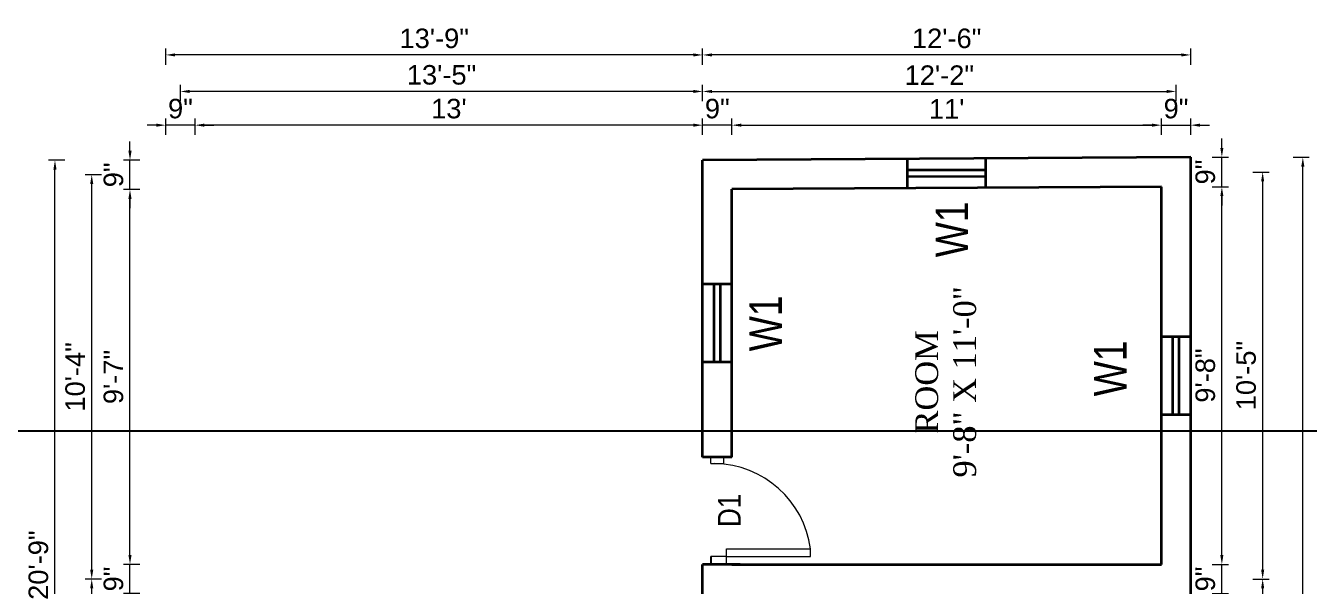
# Model space of a CAD drawing. Header units: inches. Extents: x 0 to 383786, y -43792 to 0.
# Drawn here: x 357552.7 to 357947.3, y -40665.7 to -40493.2 of the extents above; entities that cross this region are included whole.
import ezdxf

# ---------------------------------------------------------------- set-up
doc = ezdxf.new("R2010")
doc.units = ezdxf.units.IN
doc.header["$LTSCALE"] = 2
doc.header["$MEASUREMENT"] = 0
doc.header["$PDMODE"] = 34
doc.layers.get('0').update_dxf_attribs({"linetype": 'CONTINUOUS'})
doc.layers.get('DEFPOINTS').update_dxf_attribs({"color": 141, "linetype": 'CONTINUOUS'})
for name, color, linetype, lineweight in [('dimension', 160, 'CONTINUOUS', 15), ('door', 20, 'CONTINUOUS', 35), ('steps', 253, 'CONTINUOUS', 20), ('truss', 1, 'CONTINUOUS', 25)]:
    doc.layers.add(name, color=color, linetype=linetype, lineweight=lineweight)
doc.styles.add('Lettring Text', font='arial.ttf')
doc.styles.get("Standard").update_dxf_attribs({"font": 'ARIALN.TTF'})
doc.dimstyles.new('Copy of Standard', dxfattribs={"dimtxt": 6, "dimasz": 2.875, "dimexe": 2, "dimexo": 4, "dimgap": 2, "dimtad": 1, "dimdec": 0, "dimrnd": 1, "dimzin": 0, "dimdsep": 46, "dimlunit": 4, "dimtxsty": 'Lettring Text', "dimcen": 0.1, "dimclrd": 7, "dimclre": 7, "dimclrt": 7, "dimazin": 0, "dimtfac": 0.645, "dimtdec": 0, "dimtmove": 1, "dimatfit": 0, "dimfxl": 3, "dimfxlon": 1, "dimtfillclr": 256, "dimtolj": 1, "dimtzin": 0, "dimlwd": -1, "dimlwe": -1, "dimarcsym": 2})

# ---------------------------------------------------------------- blocks, each defined once
blk = doc.blocks.new('*D282')
at = {"layer": 'DEFPOINTS', "color": 0, "ltscale": 0.5, "transparency": 16777216}
for p in [(357910.8, -40658.92), (357920.39, -40658.92), (357901.8, -40667.92)]:
    blk.add_point(p, dxfattribs=at)
at = {"layer": 'steps', "color": 7, "ltscale": 0.5, "transparency": 16777216}
for p, q in [((357920.39, -40656.05), (357920.39, -40653.17)), ((357917.39, -40658.92), (357922.39, -40658.92)), ((357920.39, -40667.92), (357920.39, -40658.92)), ((357917.39, -40667.92), (357922.39, -40667.92)), ((357920.39, -40670.8), (357920.39, -40673.67))]:
    blk.add_line(p, q, dxfattribs=at)
for points in [[(357919.91, -40656.05), (357920.86, -40656.05), (357920.39, -40658.92)], [(357919.91, -40670.8), (357920.86, -40670.8), (357920.39, -40667.92)]]:
    blk.add_solid(points, dxfattribs=at)
at = {"layer": 'steps', "color": 7, "ltscale": 0.5, "transparency": 16777216, "insert": (357915.32, -40663.42), "char_height": 6, "attachment_point": 5, "rotation": 90, "style": 'Lettring Text'}
blk.add_mtext('\\A1;9"', dxfattribs=at)
blk = doc.blocks.new('*D283')
at = {"layer": 'DEFPOINTS', "color": 0, "ltscale": 0.5, "transparency": 16777216}
for p in [(357901.8, -40542.78), (357920.39, -40542.78), (357910.8, -40658.92)]:
    blk.add_point(p, dxfattribs=at)
at = {"layer": 'steps', "color": 7, "ltscale": 0.5, "transparency": 16777216}
for p, q in [((357917.39, -40542.78), (357922.39, -40542.78)), ((357920.39, -40656.05), (357920.39, -40545.66)), ((357917.39, -40658.92), (357922.39, -40658.92))]:
    blk.add_line(p, q, dxfattribs=at)
for points in [[(357919.91, -40545.66), (357920.86, -40545.66), (357920.39, -40542.78)], [(357919.91, -40656.05), (357920.86, -40656.05), (357920.39, -40658.92)]]:
    blk.add_solid(points, dxfattribs=at)
at = {"layer": 'steps', "color": 7, "ltscale": 0.5, "transparency": 16777216, "insert": (357915.32, -40600.85), "char_height": 6, "attachment_point": 5, "rotation": 90, "style": 'Lettring Text'}
blk.add_mtext('\\A1;9\'-8"', dxfattribs=at)
blk = doc.blocks.new('*D284')
at = {"layer": 'DEFPOINTS', "color": 0, "ltscale": 0.5, "transparency": 16777216}
for p in [(357910.8, -40533.73), (357920.39, -40533.73), (357901.8, -40542.78)]:
    blk.add_point(p, dxfattribs=at)
at = {"layer": 'steps', "color": 7, "ltscale": 0.5, "transparency": 16777216}
for p, q in [((357920.39, -40530.85), (357920.39, -40527.98)), ((357917.39, -40533.73), (357922.39, -40533.73)), ((357920.39, -40542.78), (357920.39, -40533.73)), ((357917.39, -40542.78), (357922.39, -40542.78)), ((357920.39, -40545.66), (357920.39, -40548.53))]:
    blk.add_line(p, q, dxfattribs=at)
for points in [[(357919.91, -40530.85), (357920.86, -40530.85), (357920.39, -40533.73)], [(357919.91, -40545.66), (357920.86, -40545.66), (357920.39, -40542.78)]]:
    blk.add_solid(points, dxfattribs=at)
at = {"layer": 'steps', "color": 7, "ltscale": 0.5, "transparency": 16777216, "insert": (357915.32, -40538.26), "char_height": 6, "attachment_point": 5, "rotation": 90, "style": 'Lettring Text'}
blk.add_mtext('\\A1;9"', dxfattribs=at)
blk = doc.blocks.new('*D286')
at = {"layer": 'DEFPOINTS', "color": 0, "ltscale": 0.5, "transparency": 16777216}
for p in [(357906.3, -40663.42), (357932.93, -40663.42), (357906.3, -40788.21)]:
    blk.add_point(p, dxfattribs=at)
at = {"layer": 'steps', "color": 7, "ltscale": 0.5, "transparency": 16777216}
for p, q in [((357929.93, -40663.42), (357934.93, -40663.42)), ((357932.93, -40785.34), (357932.93, -40666.3)), ((357929.93, -40788.21), (357934.93, -40788.21))]:
    blk.add_line(p, q, dxfattribs=at)
for points in [[(357932.45, -40666.3), (357933.4, -40666.3), (357932.93, -40663.42)], [(357932.45, -40785.34), (357933.4, -40785.34), (357932.93, -40788.21)]]:
    blk.add_solid(points, dxfattribs=at)
at = {"layer": 'steps', "color": 7, "ltscale": 0.5, "transparency": 16777216, "insert": (357927.86, -40725.82), "char_height": 6, "attachment_point": 5, "rotation": 90, "style": 'Lettring Text'}
blk.add_mtext('\\A1;10\'-5"', dxfattribs=at)
blk = doc.blocks.new('*D287')
at = {"layer": 'DEFPOINTS', "color": 0, "ltscale": 0.5, "transparency": 16777216}
for p in [(357906.3, -40538.28), (357932.93, -40538.28), (357906.3, -40663.42)]:
    blk.add_point(p, dxfattribs=at)
at = {"layer": 'steps', "color": 7, "ltscale": 0.5, "transparency": 16777216}
for p, q in [((357929.93, -40538.28), (357934.93, -40538.28)), ((357932.93, -40660.55), (357932.93, -40541.16)), ((357929.93, -40663.42), (357934.93, -40663.42))]:
    blk.add_line(p, q, dxfattribs=at)
for points in [[(357932.45, -40541.16), (357933.4, -40541.16), (357932.93, -40538.28)], [(357932.45, -40660.55), (357933.4, -40660.55), (357932.93, -40663.42)]]:
    blk.add_solid(points, dxfattribs=at)
at = {"layer": 'steps', "color": 7, "ltscale": 0.5, "transparency": 16777216, "insert": (357927.86, -40600.85), "char_height": 6, "attachment_point": 5, "rotation": 90, "style": 'Lettring Text'}
blk.add_mtext('\\A1;10\'-5"', dxfattribs=at)
blk = doc.blocks.new('*D288')
at = {"layer": 'DEFPOINTS', "color": 0, "ltscale": 0.5, "transparency": 16777216}
for p in [(357910.8, -40533.73), (357945.27, -40533.73), (357910.8, -40916.28)]:
    blk.add_point(p, dxfattribs=at)
at = {"layer": 'steps', "color": 7, "ltscale": 0.5, "transparency": 16777216}
for p, q in [((357942.27, -40533.73), (357947.27, -40533.73)), ((357945.27, -40913.41), (357945.27, -40536.6)), ((357942.27, -40916.28), (357947.27, -40916.28))]:
    blk.add_line(p, q, dxfattribs=at)
for points in [[(357944.79, -40536.6), (357945.75, -40536.6), (357945.27, -40533.73)], [(357944.79, -40913.41), (357945.75, -40913.41), (357945.27, -40916.28)]]:
    blk.add_solid(points, dxfattribs=at)
at = {"layer": 'steps', "color": 7, "ltscale": 0.5, "transparency": 16777216, "insert": (357940.21, -40725.01), "char_height": 6, "attachment_point": 5, "rotation": 90, "style": 'Lettring Text'}
blk.add_mtext('\\A1;31\'-11"', dxfattribs=at)
blk = doc.blocks.new('*D297')
at = {"layer": 'DEFPOINTS', "color": 0, "ltscale": 0.5, "transparency": 16777216}
for p in [(357906.3, -40513.48), (357760.8, -40534.62), (357906.3, -40538.28)]:
    blk.add_point(p, dxfattribs=at)
at = {"layer": 'steps', "color": 7, "ltscale": 0.5, "transparency": 16777216}
for p, q in [((357760.8, -40516.48), (357760.8, -40511.48)), ((357906.3, -40516.48), (357906.3, -40511.48)), ((357763.67, -40513.48), (357903.42, -40513.48))]:
    blk.add_line(p, q, dxfattribs=at)
for points in [[(357763.67, -40513), (357763.67, -40513.96), (357760.8, -40513.48)], [(357903.42, -40513), (357903.42, -40513.96), (357906.3, -40513.48)]]:
    blk.add_solid(points, dxfattribs=at)
at = {"layer": 'steps', "color": 7, "ltscale": 0.5, "transparency": 16777216, "insert": (357833.55, -40508.47), "char_height": 6, "attachment_point": 5, "style": 'Lettring Text'}
blk.add_mtext('\\A1;12\'-2"', dxfattribs=at)
blk = doc.blocks.new('*D298')
at = {"layer": 'DEFPOINTS', "color": 0, "ltscale": 0.5, "transparency": 16777216}
for p in [(357901.8, -40523.85), (357901.8, -40542.78), (357769.8, -40543.63)]:
    blk.add_point(p, dxfattribs=at)
at = {"layer": 'steps', "color": 7, "ltscale": 0.5, "transparency": 16777216}
for p, q in [((357769.8, -40526.85), (357769.8, -40521.85)), ((357901.8, -40526.85), (357901.8, -40521.85)), ((357772.67, -40523.85), (357898.92, -40523.85))]:
    blk.add_line(p, q, dxfattribs=at)
for points in [[(357772.67, -40523.37), (357772.67, -40524.33), (357769.8, -40523.85)], [(357898.92, -40523.37), (357898.92, -40524.33), (357901.8, -40523.85)]]:
    blk.add_solid(points, dxfattribs=at)
at = {"layer": 'steps', "color": 7, "ltscale": 0.5, "transparency": 16777216, "insert": (357835.8, -40518.84), "char_height": 6, "attachment_point": 5, "style": 'Lettring Text'}
blk.add_mtext("\\A1;11'", dxfattribs=at)
blk = doc.blocks.new('*D299')
at = {"layer": 'DEFPOINTS', "color": 0, "ltscale": 0.5, "transparency": 16777216}
for p in [(357760.8, -40523.85), (357760.8, -40534.62), (357769.8, -40543.63)]:
    blk.add_point(p, dxfattribs=at)
at = {"layer": 'steps', "color": 7, "ltscale": 0.5, "transparency": 16777216}
for p, q in [((357760.8, -40526.85), (357760.8, -40521.85)), ((357769.8, -40526.85), (357769.8, -40521.85)), ((357757.92, -40523.85), (357755.05, -40523.85)), ((357769.8, -40523.85), (357760.8, -40523.85)), ((357772.67, -40523.85), (357775.55, -40523.85))]:
    blk.add_line(p, q, dxfattribs=at)
for points in [[(357757.92, -40523.37), (357757.92, -40524.33), (357760.8, -40523.85)], [(357772.67, -40523.37), (357772.67, -40524.33), (357769.8, -40523.85)]]:
    blk.add_solid(points, dxfattribs=at)
at = {"layer": 'steps', "color": 7, "ltscale": 0.5, "transparency": 16777216, "insert": (357765.3, -40518.79), "char_height": 6, "attachment_point": 5, "style": 'Lettring Text'}
blk.add_mtext('\\A1;9"', dxfattribs=at)
blk = doc.blocks.new('*D300')
at = {"layer": 'DEFPOINTS', "color": 0, "ltscale": 0.5, "transparency": 16777216}
for p in [(357910.8, -40523.85), (357910.8, -40533.73), (357901.8, -40542.78)]:
    blk.add_point(p, dxfattribs=at)
at = {"layer": 'steps', "color": 7, "ltscale": 0.5, "transparency": 16777216}
for p, q in [((357901.8, -40526.85), (357901.8, -40521.85)), ((357910.8, -40526.85), (357910.8, -40521.85)), ((357898.92, -40523.85), (357896.05, -40523.85)), ((357901.8, -40523.85), (357910.8, -40523.85)), ((357913.67, -40523.85), (357916.55, -40523.85))]:
    blk.add_line(p, q, dxfattribs=at)
for points in [[(357898.92, -40523.37), (357898.92, -40524.33), (357901.8, -40523.85)], [(357913.67, -40523.37), (357913.67, -40524.33), (357910.8, -40523.85)]]:
    blk.add_solid(points, dxfattribs=at)
at = {"layer": 'steps', "color": 7, "ltscale": 0.5, "transparency": 16777216, "insert": (357906.3, -40518.79), "char_height": 6, "attachment_point": 5, "style": 'Lettring Text'}
blk.add_mtext('\\A1;9"', dxfattribs=at)
blk = doc.blocks.new('*D301')
at = {"layer": 'DEFPOINTS', "color": 0, "ltscale": 0.5, "transparency": 16777216}
for p in [(357760.8, -40502.25), (357760.8, -40534.62), (357910.8, -40533.73)]:
    blk.add_point(p, dxfattribs=at)
at = {"layer": 'steps', "color": 7, "ltscale": 0.5, "transparency": 16777216}
for p, q in [((357760.8, -40505.25), (357760.8, -40500.25)), ((357907.92, -40502.25), (357763.67, -40502.25)), ((357910.8, -40505.25), (357910.8, -40500.25))]:
    blk.add_line(p, q, dxfattribs=at)
for points in [[(357763.67, -40501.77), (357763.67, -40502.73), (357760.8, -40502.25)], [(357907.92, -40501.77), (357907.92, -40502.73), (357910.8, -40502.25)]]:
    blk.add_solid(points, dxfattribs=at)
at = {"layer": 'steps', "color": 7, "ltscale": 0.5, "transparency": 16777216, "insert": (357835.8, -40497.19), "char_height": 6, "attachment_point": 5, "style": 'Lettring Text'}
blk.add_mtext('\\A1;12\'-6"', dxfattribs=at)
blk = doc.blocks.new('*D302')
at = {"layer": 'DEFPOINTS', "color": 0, "ltscale": 0.5, "transparency": 16777216}
for p in [(357604.8, -40523.85), (357760.8, -40534.62), (357604.8, -40792.71)]:
    blk.add_point(p, dxfattribs=at)
at = {"layer": 'steps', "color": 7, "ltscale": 0.5, "transparency": 16777216}
for p, q in [((357604.8, -40526.85), (357604.8, -40521.85)), ((357760.8, -40526.85), (357760.8, -40521.85)), ((357757.92, -40523.85), (357607.67, -40523.85))]:
    blk.add_line(p, q, dxfattribs=at)
for points in [[(357607.67, -40523.37), (357607.67, -40524.33), (357604.8, -40523.85)], [(357757.92, -40523.37), (357757.92, -40524.33), (357760.8, -40523.85)]]:
    blk.add_solid(points, dxfattribs=at)
at = {"layer": 'steps', "color": 7, "ltscale": 0.5, "transparency": 16777216, "insert": (357682.8, -40518.79), "char_height": 6, "attachment_point": 5, "style": 'Lettring Text'}
blk.add_mtext("\\A1;13'", dxfattribs=at)
blk = doc.blocks.new('*D303')
at = {"layer": 'DEFPOINTS', "color": 0, "ltscale": 0.5, "transparency": 16777216}
for p in [(357595.8, -40523.85), (357595.8, -40783.71), (357604.8, -40792.71)]:
    blk.add_point(p, dxfattribs=at)
at = {"layer": 'steps', "color": 7, "ltscale": 0.5, "transparency": 16777216}
for p, q in [((357595.8, -40526.85), (357595.8, -40521.85)), ((357604.8, -40526.85), (357604.8, -40521.85)), ((357592.92, -40523.85), (357590.05, -40523.85)), ((357604.8, -40523.85), (357595.8, -40523.85)), ((357607.67, -40523.85), (357610.55, -40523.85))]:
    blk.add_line(p, q, dxfattribs=at)
for points in [[(357592.92, -40523.37), (357592.92, -40524.33), (357595.8, -40523.85)], [(357607.67, -40523.37), (357607.67, -40524.33), (357604.8, -40523.85)]]:
    blk.add_solid(points, dxfattribs=at)
at = {"layer": 'steps', "color": 7, "ltscale": 0.5, "transparency": 16777216, "insert": (357600.3, -40518.79), "char_height": 6, "attachment_point": 5, "style": 'Lettring Text'}
blk.add_mtext('\\A1;9"', dxfattribs=at)
blk = doc.blocks.new('*D304')
at = {"layer": 'DEFPOINTS', "color": 0, "ltscale": 0.5, "transparency": 16777216}
for p in [(357600.3, -40513.48), (357760.8, -40534.62), (357600.3, -40788.21)]:
    blk.add_point(p, dxfattribs=at)
at = {"layer": 'steps', "color": 7, "ltscale": 0.5, "transparency": 16777216}
for p, q in [((357600.3, -40516.48), (357600.3, -40511.48)), ((357760.8, -40516.48), (357760.8, -40511.48)), ((357757.92, -40513.48), (357603.17, -40513.48))]:
    blk.add_line(p, q, dxfattribs=at)
for points in [[(357603.17, -40513), (357603.17, -40513.96), (357600.3, -40513.48)], [(357757.92, -40513), (357757.92, -40513.96), (357760.8, -40513.48)]]:
    blk.add_solid(points, dxfattribs=at)
at = {"layer": 'steps', "color": 7, "ltscale": 0.5, "transparency": 16777216, "insert": (357680.55, -40508.41), "char_height": 6, "attachment_point": 5, "style": 'Lettring Text'}
blk.add_mtext('\\A1;13\'-5"', dxfattribs=at)
blk = doc.blocks.new('*D305')
at = {"layer": 'DEFPOINTS', "color": 0, "ltscale": 0.5, "transparency": 16777216}
for p in [(357595.8, -40502.25), (357760.8, -40534.62), (357595.8, -40783.71)]:
    blk.add_point(p, dxfattribs=at)
at = {"layer": 'steps', "color": 7, "ltscale": 0.5, "transparency": 16777216}
for p, q in [((357595.8, -40505.25), (357595.8, -40500.25)), ((357757.92, -40502.25), (357598.67, -40502.25)), ((357760.8, -40505.25), (357760.8, -40500.25))]:
    blk.add_line(p, q, dxfattribs=at)
for points in [[(357598.67, -40501.77), (357598.67, -40502.73), (357595.8, -40502.25)], [(357757.92, -40501.77), (357757.92, -40502.73), (357760.8, -40502.25)]]:
    blk.add_solid(points, dxfattribs=at)
at = {"layer": 'steps', "color": 7, "ltscale": 0.5, "transparency": 16777216, "insert": (357678.3, -40497.19), "char_height": 6, "attachment_point": 5, "style": 'Lettring Text'}
blk.add_mtext('\\A1;13\'-9"', dxfattribs=at)
blk = doc.blocks.new('*D307')
at = {"layer": 'DEFPOINTS', "color": 0, "ltscale": 0.5, "transparency": 16777216}
for p in [(357584.79, -40658.92), (357760.8, -40658.92), (357769.8, -40667.92)]:
    blk.add_point(p, dxfattribs=at)
at = {"layer": 'steps', "color": 7, "ltscale": 0.5, "transparency": 16777216}
for p, q in [((357584.79, -40656.05), (357584.79, -40653.17)), ((357587.79, -40658.92), (357582.79, -40658.92)), ((357584.79, -40667.92), (357584.79, -40658.92)), ((357587.79, -40667.92), (357582.79, -40667.92)), ((357584.79, -40670.8), (357584.79, -40673.67))]:
    blk.add_line(p, q, dxfattribs=at)
for points in [[(357584.31, -40656.05), (357585.27, -40656.05), (357584.79, -40658.92)], [(357584.31, -40670.8), (357585.27, -40670.8), (357584.79, -40667.92)]]:
    blk.add_solid(points, dxfattribs=at)
at = {"layer": 'steps', "color": 7, "ltscale": 0.5, "transparency": 16777216, "insert": (357579.73, -40663.42), "char_height": 6, "attachment_point": 5, "rotation": 90, "style": 'Lettring Text'}
blk.add_mtext('\\A1;9"', dxfattribs=at)
blk = doc.blocks.new('*D308')
at = {"layer": 'DEFPOINTS', "color": 0, "ltscale": 0.5, "transparency": 16777216}
for p in [(357584.79, -40543.63), (357769.8, -40543.63), (357760.8, -40658.92)]:
    blk.add_point(p, dxfattribs=at)
at = {"layer": 'steps', "color": 7, "ltscale": 0.5, "transparency": 16777216}
for p, q in [((357587.79, -40543.63), (357582.79, -40543.63)), ((357584.79, -40656.05), (357584.79, -40546.51)), ((357587.79, -40658.92), (357582.79, -40658.92))]:
    blk.add_line(p, q, dxfattribs=at)
for points in [[(357584.31, -40546.51), (357585.27, -40546.51), (357584.79, -40543.63)], [(357584.31, -40656.05), (357585.27, -40656.05), (357584.79, -40658.92)]]:
    blk.add_solid(points, dxfattribs=at)
at = {"layer": 'steps', "color": 7, "ltscale": 0.5, "transparency": 16777216, "insert": (357579.73, -40601.28), "char_height": 6, "attachment_point": 5, "rotation": 90, "style": 'Lettring Text'}
blk.add_mtext('\\A1;9\'-7"', dxfattribs=at)
blk = doc.blocks.new('*D309')
at = {"layer": 'DEFPOINTS', "color": 0, "ltscale": 0.5, "transparency": 16777216}
for p in [(357584.79, -40534.62), (357760.8, -40534.62), (357769.8, -40543.63)]:
    blk.add_point(p, dxfattribs=at)
at = {"layer": 'steps', "color": 7, "ltscale": 0.5, "transparency": 16777216}
for p, q in [((357584.79, -40531.74), (357584.79, -40528.87)), ((357587.79, -40534.62), (357582.79, -40534.62)), ((357584.79, -40543.63), (357584.79, -40534.62)), ((357587.79, -40543.63), (357582.79, -40543.63)), ((357584.79, -40546.51), (357584.79, -40549.38))]:
    blk.add_line(p, q, dxfattribs=at)
for points in [[(357584.31, -40531.74), (357585.27, -40531.74), (357584.79, -40534.62)], [(357584.31, -40546.51), (357585.27, -40546.51), (357584.79, -40543.63)]]:
    blk.add_solid(points, dxfattribs=at)
at = {"layer": 'steps', "color": 7, "ltscale": 0.5, "transparency": 16777216, "insert": (357579.73, -40539.13), "char_height": 6, "attachment_point": 5, "rotation": 90, "style": 'Lettring Text'}
blk.add_mtext('\\A1;9"', dxfattribs=at)
blk = doc.blocks.new('*D310')
at = {"layer": 'DEFPOINTS', "color": 0, "ltscale": 0.5, "transparency": 16777216}
for p in [(357573.03, -40663.42), (357769.8, -40663.42), (357594.3, -40788.21)]:
    blk.add_point(p, dxfattribs=at)
at = {"layer": 'steps', "color": 7, "ltscale": 0.5, "transparency": 16777216}
for p, q in [((357576.03, -40663.42), (357571.03, -40663.42)), ((357573.03, -40785.34), (357573.03, -40666.3)), ((357576.03, -40788.21), (357571.03, -40788.21))]:
    blk.add_line(p, q, dxfattribs=at)
for points in [[(357572.55, -40666.3), (357573.51, -40666.3), (357573.03, -40663.42)], [(357572.55, -40785.34), (357573.51, -40785.34), (357573.03, -40788.21)]]:
    blk.add_solid(points, dxfattribs=at)
at = {"layer": 'steps', "color": 7, "ltscale": 0.5, "transparency": 16777216, "insert": (357567.96, -40725.82), "char_height": 6, "attachment_point": 5, "rotation": 90, "style": 'Lettring Text'}
blk.add_mtext('\\A1;10\'-5"', dxfattribs=at)
blk = doc.blocks.new('*D311')
at = {"layer": 'DEFPOINTS', "color": 0, "ltscale": 0.5, "transparency": 16777216}
for p in [(357573.03, -40539.1), (357765.3, -40539.1), (357769.8, -40663.42)]:
    blk.add_point(p, dxfattribs=at)
at = {"layer": 'steps', "color": 7, "ltscale": 0.5, "transparency": 16777216}
for p, q in [((357576.03, -40539.1), (357571.03, -40539.1)), ((357573.03, -40660.55), (357573.03, -40541.98)), ((357576.03, -40663.42), (357571.03, -40663.42))]:
    blk.add_line(p, q, dxfattribs=at)
for points in [[(357572.55, -40541.98), (357573.51, -40541.98), (357573.03, -40539.1)], [(357572.55, -40660.55), (357573.51, -40660.55), (357573.03, -40663.42)]]:
    blk.add_solid(points, dxfattribs=at)
at = {"layer": 'steps', "color": 7, "ltscale": 0.5, "transparency": 16777216, "insert": (357567.96, -40601.26), "char_height": 6, "attachment_point": 5, "rotation": 90, "style": 'Lettring Text'}
blk.add_mtext('\\A1;10\'-4"', dxfattribs=at)
blk = doc.blocks.new('*D312')
at = {"layer": 'DEFPOINTS', "color": 0, "ltscale": 0.5, "transparency": 16777216}
for p in [(357561.73, -40534.62), (357760.8, -40534.62), (357589.8, -40783.71)]:
    blk.add_point(p, dxfattribs=at)
at = {"layer": 'steps', "color": 7, "ltscale": 0.5, "transparency": 16777216}
for p, q in [((357564.73, -40534.62), (357559.73, -40534.62)), ((357561.73, -40780.84), (357561.73, -40537.49)), ((357564.73, -40783.71), (357559.73, -40783.71))]:
    blk.add_line(p, q, dxfattribs=at)
for points in [[(357561.25, -40537.49), (357562.2, -40537.49), (357561.73, -40534.62)], [(357561.25, -40780.84), (357562.2, -40780.84), (357561.73, -40783.71)]]:
    blk.add_solid(points, dxfattribs=at)
at = {"layer": 'steps', "color": 7, "ltscale": 0.5, "transparency": 16777216, "insert": (357556.66, -40659.16), "char_height": 6, "attachment_point": 5, "rotation": 90, "style": 'Lettring Text'}
blk.add_mtext('\\A1;20\'-9"', dxfattribs=at)

msp = doc.modelspace()

# ---------------------------------------------------------------- linework, layer by layer
at = {"ltscale": 0.5}
msp.add_xline((362386.57, -40617.82), (1, 0), dxfattribs=at)
at = {"layer": 'dimension', "ltscale": 7}
for p, q in [((357763.3, -40627.92), (357763.3, -40625.92)), ((357767.3, -40627.92), (357767.3, -40625.92)), ((357763.3, -40627.92), (357767.3, -40627.92)), ((357768.1, -40656.52), (357763.3, -40656.52)), ((357763.3, -40656.52), (357763.3, -40658.92)), ((357768.1, -40654.12), (357793.97, -40654.12)), ((357768.1, -40656.52), (357768.1, -40654.12)), ((357768.1, -40656.52), (357793.97, -40656.52)), ((357768.1, -40658.92), (357768.1, -40656.52)), ((357793.97, -40656.52), (357793.97, -40654.12)), ((357763.3, -40658.92), (357768.1, -40658.92))]:
    msp.add_line(p, q, dxfattribs=at)
msp.add_arc((357764.03, -40658.13), 30.21, 7.6166, 88.9643, dxfattribs=at)
at = {"layer": 'door', "ltscale": 0.5}
for p, q in [((357910.8, -40533.73), (357760.8, -40534.62)), ((357760.8, -40625.92), (357760.8, -40534.62)), ((357823.8, -40543.17), (357823.8, -40534.25)), ((357847.8, -40543.17), (357847.8, -40534.1)), ((357901.8, -40533.78), (357901.8, -40533.73)), ((357910.8, -40916.28), (357910.8, -40533.73)), ((357847.79, -40537.64), (357823.79, -40537.71)), ((357901.8, -40542.78), (357769.8, -40543.57)), ((357847.8, -40539.64), (357823.8, -40539.71)), ((357901.8, -40658.92), (357901.8, -40542.78)), ((357910.85, -40542.73), (357910.8, -40542.73)), ((357769.8, -40625.92), (357769.8, -40543.57)), ((357769.8, -40572.74), (357760.8, -40572.74)), ((357764.3, -40596.74), (357764.3, -40572.74)), ((357766.3, -40596.74), (357766.3, -40572.74)), ((357901.8, -40588.85), (357910.8, -40588.85)), ((357905.3, -40612.85), (357905.3, -40588.85)), ((357907.3, -40612.85), (357907.3, -40588.85)), ((357769.8, -40596.74), (357760.8, -40596.74)), ((357901.8, -40612.85), (357910.8, -40612.85)), ((357769.8, -40625.92), (357760.8, -40625.92)), ((357760.8, -40750.71), (357760.8, -40658.92)), ((357772.3, -40658.92), (357760.8, -40658.92)), ((357769.8, -40658.92), (357901.8, -40658.92))]:
    msp.add_line(p, q, dxfattribs=at)
at = {"layer": 'truss', "ltscale": 7}
for p, q in [((357763.3, -40625.92), (357767.3, -40625.92)), ((357763.3, -40656.52), (357763.3, -40658.92)), ((357763.3, -40658.92), (357767.3, -40658.92))]:
    msp.add_line(p, q, dxfattribs=at)

# ---------------------------------------------------------------- texts
at = {"color": 7, "linetype": 'ByBlock', "lineweight": 5, "char_height": 10, "width": 44.1664, "attachment_point": 1, "rotation": 90}
for insert in [(357832.38, -40564.48), (357775.19, -40593.39), (357881.11, -40607.23)]:
    msp.add_mtext('W1', dxfattribs=dict(at, insert=insert))
at = {"layer": 'steps', "color": 7, "ltscale": 0.3, "insert": (357826.15, -40602.79), "char_height": 7, "width": 70.3269, "attachment_point": 2, "rotation": 90}
msp.add_mtext('{\\fTimes New Roman|b0|i0|c0|p18;ROOM \\P9\'-8" X 11\'-0"}', dxfattribs=at)
at = {"layer": 'steps', "color": 7, "ltscale": 0.3, "insert": (357772.48, -40642.31), "char_height": 7, "attachment_point": 8, "rotation": 90}
msp.add_mtext_dynamic_manual_height_columns('{\\W1;D1}', width=18.6213, gutter_width=40, heights=[0], dxfattribs=at)

# ---------------------------------------------------------------- dimensions: what is measured, and where the dimension line sits
at = {"layer": 'steps', "ltscale": 0.5}
for base, p1, p2, angle, picture, middle in [((357595.8, -40502.25), (357760.8, -40534.62), (357595.8, -40783.71), 180, '*D305', (357678.3, -40497.19)), ((357760.8, -40502.25), (357910.8, -40533.73), (357760.8, -40534.62), 180, '*D301', (357835.8, -40497.19)), ((357600.2971668, -40513.47902322), (357760.7971668, -40534.6186252), (357600.2971668, -40788.21021411), 180, '*D304', (357680.5471668, -40508.41353891)), ((357906.2971668, -40513.47902322), (357760.7971668, -40534.6186252), (357906.2971668, -40538.2837837), 180, '*D297', (357833.5471668, -40508.46674491)), ((357604.8, -40523.85), (357760.8, -40534.62), (357604.8, -40792.71), 180, '*D302', (357682.8, -40518.79)), ((357901.8, -40523.85), (357769.8, -40543.63), (357901.8, -40542.78), 180, '*D298', (357835.8, -40518.84)), ((357561.73, -40534.62), (357589.8, -40783.71), (357760.8, -40534.62), 90, '*D312', (357556.66, -40659.16)), ((357945.27, -40533.73), (357910.8, -40916.28), (357910.8, -40533.73), 90, '*D288', (357940.21, -40725.01)), ((357573.03, -40539.1), (357769.8, -40663.42), (357765.3, -40539.1), 90, '*D311', (357567.96, -40601.26)), ((357932.93, -40538.28), (357906.3, -40663.42), (357906.3, -40538.28), 90, '*D287', (357927.86, -40600.85)), ((357920.39, -40542.78), (357910.8, -40658.92), (357901.8, -40542.78), 90, '*D283', (357915.32, -40600.85)), ((357584.79, -40543.63), (357760.8, -40658.92), (357769.8, -40543.63), 90, '*D308', (357579.73, -40601.28)), ((357573.03, -40663.42), (357594.3, -40788.21), (357769.8, -40663.42), 90, '*D310', (357567.96, -40725.82)), ((357932.93, -40663.42), (357906.3, -40788.21), (357906.3, -40663.42), 90, '*D286', (357927.86, -40725.82))]:
    dim = msp.add_linear_dim(base=base, p1=p1, p2=p2, angle=angle, dimstyle='Copy of Standard', dxfattribs=at)
    dim.commit()
    dim.dimension.update_dxf_attribs({"geometry": picture, "text_midpoint": middle})
for base, p1, p2, angle, picture, middle in [((357595.8, -40523.85), (357604.8, -40792.71), (357595.8, -40783.71), 180, '*D303', (357600.3, -40523.85)), ((357760.8, -40523.85), (357769.8, -40543.63), (357760.8, -40534.62), 180, '*D299', (357765.3, -40523.85)), ((357910.8, -40523.85), (357901.8, -40542.78), (357910.8, -40533.73), 180, '*D300', (357906.3, -40523.85)), ((357584.79, -40534.62), (357769.8, -40543.63), (357760.8, -40534.62), 90, '*D309', (357584.79, -40539.13)), ((357920.39, -40533.73), (357901.8, -40542.78), (357910.8, -40533.73), 90, '*D284', (357920.39, -40538.26)), ((357584.79, -40658.92), (357769.8, -40667.92), (357760.8, -40658.92), 90, '*D307', (357584.79, -40663.42)), ((357920.39, -40658.92), (357901.8, -40667.92), (357910.8, -40658.92), 90, '*D282', (357920.39, -40663.42))]:
    dim = msp.add_linear_dim(base=base, p1=p1, p2=p2, angle=angle, dimstyle='Copy of Standard', dxfattribs=at)
    dim.commit()
    dim.dimension.update_dxf_attribs({"geometry": picture, "text_midpoint": middle, "dimtype": 160})

doc.saveas('drawing.dxf')
